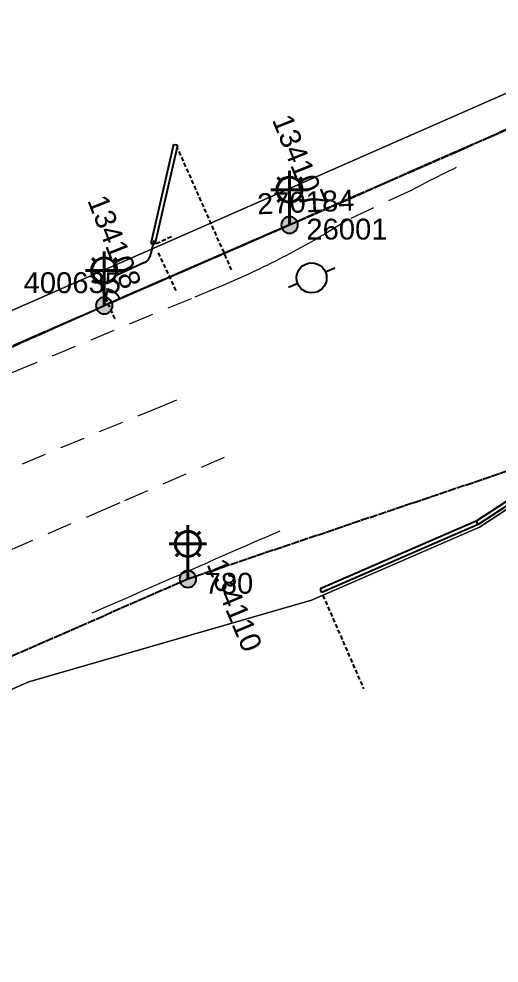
# Model space of a CAD drawing. Header units: metres. Extents: x 309024 to 312074, y 6251331 to 6253790.
# Drawn here: x 310248.1 to 310305.5, y 6252871.7 to 6252984.9 of the extents above; entities that cross this region are included whole.
import ezdxf
from ezdxf.enums import TextEntityAlignment as Align

# ---------------------------------------------------------------- set-up
doc = ezdxf.new("R2010")
doc.units = ezdxf.units.M
for name, pattern in [('Cable Exist OH', [1, 1, 0]), ('Cable Exist UG', [8.2, 4, -1.2, 1.8, -1.2]), ('Dash', [5, 3, -2]), ('DASHED', [0.75, 0.5, -0.25])]:
    doc.linetypes.add(name, pattern=pattern)
doc.layers.get('0').update_dxf_attribs({"color": 6})
for name, color, linetype, lineweight in [('Cadastre Developer_SP_EXT', 9, 'Continuous', 5), ('Cadastre Land Parcels_SP_EXT', 9, 'Continuous', 5), ('Cadastre Roads_SP_EXT', 9, 'Continuous', 5)]:
    doc.layers.add(name, color=color, linetype=linetype, lineweight=lineweight)
for name, color, linetype in [('Duct_SP_EXT', 7, 'Continuous'), ('Equip_SP_HV_EXT', 7, 'Continuous'), ('Equip_SP_SL_EXT', 7, 'Continuous'), ('Mains_HV_EXT', 7, 'Continuous'), ('Mains_SL_EXT', 7, 'Continuous'), ('SupportsOH_SP_TR_HV_LV_SL_EXT', 7, 'Continuous'), ('Trench_SP_EXT', 7, 'Continuous')]:
    doc.layers.add(name, color=color, linetype=linetype)
doc.layers.add('UNKNOWN_FEATURES', color=1, linetype='DASHED', plot=False)
doc.layers.get('0').freeze()
doc.styles.add('iecARIAL', font='arial.ttf', dxfattribs={"height": 2})
doc.styles.add('POLE_LABEL', font='arial.ttf')
doc.styles.get("Standard").update_dxf_attribs({"font": 'arial.ttf'})

# ---------------------------------------------------------------- blocks, each defined once
blk = doc.blocks.new('SL_LANTERN_EXT')
at = {"lineweight": 40}
for p, q in [((-1.46, 5.68), (-1.06, 5.28)), ((0, 1.97), (0, 6.47)), ((1.46, 5.68), (1.06, 5.28)), ((-2.25, 4.22), (2.25, 4.22)), ((-1.46, 2.76), (-1.06, 3.16)), ((0, 0), (0, 2.72)), ((1.46, 2.76), (1.06, 3.16))]:
    blk.add_line(p, q, dxfattribs=at)
blk.add_circle((0, 4.22), 1.5, dxfattribs=at)
at = {"style": 'iecARIAL', "flags": 8}
blk.add_attdef('ASSET_NUM', (1.5, 1.5), '', height=2.5, dxfattribs=at)
for tag, p, height, flags in [('CONSTRUCTED_VOLTAGE', (0.98, -0.65), 0.2, 9), ('CONTROL_TYPE', (0.98, -0.85), 0.2, 9), ('LANTERN_PURPOSE', (0.98, -1.05), 0.2, 9), ('LANTERN_TYPE', (0.98, -1.25), 0.2, 9), ('LNUMBER', (2.18, -3.25), 2.5, 8), ('OPERATING_VOLTAGE', (0.98, -1.65), 0.2, 9), ('ORIENTATION', (0.98, -1.85), 0.2, 9), ('OWNED_BY', (0.98, -2.05), 0.2, 9), ('STATE', (0.98, -2.25), 0.2, 9), ('NO_PHASES', (0.98, -1.45), 0.2, 9), ('USAGE', (0.98, -2.45), 0.2, 9), ('CEXIST', (0.98, -2.65), 0.2, 9), ('CNEW', (0.98, -2.85), 0.2, 9), ('CNUMBER', (0.98, -3.05), 0.2, 9), ('CREMOVE', (0.98, -3.25), 0.2, 9), ('CREPLACE', (0.98, -3.45), 0.2, 9), ('LKINGHEIGHT', (0.98, -3.65), 0.2, 9), ('LBRACKET', (0.98, -3.85), 0.2, 9), ('LBRACKETVOCAB', (0.98, -4.05), 0.2, 9), ('LCATEGORY', (0.98, -4.25), 0.2, 9), ('LCHARGE1', (0.98, -4.45), 0.2, 9), ('LCHARGE1PERCENT', (0.98, -4.65), 0.2, 9), ('LCHARGE2', (0.98, -4.85), 0.2, 9), ('LCHARGE2PERCENT', (0.98, -5.05), 0.2, 9), ('LCHARGE3', (0.98, -5.25), 0.2, 9), ('LCHARGE3PERCENT', (0.98, -5.45), 0.2, 9), ('LEXIST', (0.98, -5.65), 0.2, 9), ('LLAMP', (0.98, -5.85), 0.2, 9), ('LLAMPVOCAB', (0.98, -6.05), 0.2, 9), ('LMAST', (0.98, -6.25), 0.2, 9), ('LMASTVOCAB', (0.98, -6.45), 0.2, 9), ('LNEW', (0.98, -6.65), 0.2, 9), ('LANTNUMBER', (0.98, -6.85), 0.2, 9), ('LOUTREACH', (0.98, -7.25), 0.2, 9), ('LOUTREACHVOCAB', (0.98, -7.45), 0.2, 9), ('LRATECODE', (0.98, -7.65), 0.2, 9), ('LREMOVE', (0.98, -7.85), 0.2, 9), ('LREPLACE', (0.98, -8.05), 0.2, 9), ('STREETNAME', (0.98, -9.25), 0.2, 9), ('LTYPE', (0.98, -8.25), 0.2, 9), ('LTYPEVOCAB', (0.98, -8.45), 0.2, 9), ('LEGEND', (0.98, -8.65), 0.2, 9), ('LOCATION', (0.98, -8.85), 0.2, 9), ('NOTES', (0.98, -9.05), 0.2, 9), ('SUBURB', (0.98, -9.45), 0.2, 1)]:
    blk.add_attdef(tag, p, '', height=height, dxfattribs=dict(flags=flags))
blk = doc.blocks.new('POLE_EXT')
blk.add_hatch(color=256).paths.add_polyline_path([(-1, 0, 1), (1, 0, 1)])
blk.add_lwpolyline([(-1, 0, 1), (1, 0, 1)], format="xyb", close=True)
for tag, height, flags, p in [('pNumber', 2.5, 8, (-17.84, 2.07)), ('OWNED_BY', 0.2, 9, (1.35, -0.4)), ('SPECIAL_USE', 0.2, 9, (1.35, -0.8)), ('STATE', 0.2, 9, (1.35, -1)), ('PARENT', 0.2, 9, (1.35, -0.6)), ('USAGE', 0.2, 9, (1.35, -1.2)), ('cLV', 0.2, 9, (1.35, -1.4)), ('hDepth', 0.2, 9, (1.35, -1.6)), ('hDia', 0.2, 9, (1.35, -1.8)), ('cHV', 0.2, 9, (1.35, -2)), ('LBRACKET', 0.2, 9, (1.35, -2.2)), ('cLinedev', 0.2, 9, (1.35, -3.4)), ('LExisting', 0.2, 9, (1.35, -2.4)), ('LANTNUMBER', 0.2, 9, (1.35, -2.6)), ('LOther', 0.2, 9, (1.35, -2.8)), ('LRemove', 0.2, 9, (1.35, -3)), ('LEGEND', 0.2, 9, (1.35, -3.2)), ('pExisting', 0.2, 9, (1.35, -3.8)), ('pFooting', 0.2, 9, (1.35, -4.4)), ('pNew', 0.2, 9, (1.35, -4.6)), ('LOCATION', 0.2, 9, (1.35, -3.6)), ('PFNUMBER', 0.2, 9, (1.35, -4)), ('NEWPFNUMBER', 0.2, 9, (1.35, -4.2)), ('pRelocate', 0.2, 9, (1.35, -5)), ('pRemove', 0.2, 9, (1.35, -5.2)), ('pReplace', 0.2, 9, (1.35, -5.4)), ('pStay', 0.2, 9, (1.35, -5.6)), ('pType', 0.2, 9, (1.35, -5.8)), ('cspan', 0.2, 9, (1.35, -6)), ('STREETNAME', 0.2, 9, (1.35, -6.2)), ('SUBURB', 0.2, 9, (1.35, -6.4)), ('NOTES', 0.2, 9, (1.35, -6.6)), ('MAINTAINED_BY', 0.2, 9, (1.36, -6.81)), ('OPERATED_BY', 0.2, 9, (1.36, -7.01))]:
    blk.add_attdef(tag, text='', height=height, dxfattribs=dict(flags=flags)).set_placement(p, align=Align.MIDDLE_LEFT)
at = {"style": 'POLE_LABEL'}
for tag, height, flags, p in [('ASSET_NUM', 2.5, 8, (2, 2)), ('STRUCTURE_PLANT_NUMBER', 0.2, 9, (1.35, 0.03)), ('STREET_CODE', 0.2, 9, (1.35, -0.2))]:
    blk.add_attdef(tag, text='', height=height, dxfattribs=dict(at, flags=flags)).set_placement(p, align=Align.MIDDLE_LEFT)
at = {"flags": 1}
blk.add_attdef('Z', (1.35, -7.33), '', height=0.2, dxfattribs=at)
blk = doc.blocks.new('HV_ABS_OPEN_EXT')
for p, q in [((-3, 6.87), (-1.8, 6.87)), ((1.8, 6.87), (3, 6.87))]:
    blk.add_line(p, q)
blk.add_circle((0, 6.87), 1.8)
for tag, height, flags, p in [('ASSET_NUM', 2.5, 8, (2, 2)), ('STREET_CODE', 0.2, 9, (1.5, 0)), ('ACTUAL_STATUS', 0.2, 9, (1.5, -0.2)), ('CONSTRUCTED_VOLTAGE', 0.2, 9, (1.5, -0.4)), ('OPERATING_VOLTAGE', 0.2, 9, (1.5, -0.8)), ('ORIENTATION', 0.2, 9, (1.5, -1)), ('OWNED_BY', 0.2, 9, (1.5, -1.2)), ('NO_PHASES', 0.2, 9, (1.5, -0.6)), ('STATE', 0.2, 9, (1.5, -1.4)), ('SWITCH_TYPE', 0.2, 9, (1.5, -1.6)), ('USAGE', 0.2, 9, (1.5, -1.8)), ('LEGEND', 0.2, 9, (1.5, -2)), ('LOCATION', 0.2, 9, (1.5, -2.2)), ('STREETNAME', 0.2, 9, (1.5, -2.4)), ('SUBURB', 0.2, 9, (1.5, -2.6)), ('OPERATED_BY', 0.2, 9, (1.5, -3.2)), ('NOTES', 0.2, 9, (1.5, -2.8)), ('MAINTAINED_BY', 0.2, 9, (1.5, -3)), ('LABEL_ALIGNMENT', 0.2, 9, (1.5, -3.4)), ('Z', 0.2, 1, (1.5, -3.6))]:
    blk.add_attdef(tag, text='', height=height, dxfattribs=dict(flags=flags)).set_placement(p, align=Align.MIDDLE_LEFT)

msp = doc.modelspace()

# ---------------------------------------------------------------- linework, layer by layer
at = {"layer": 'Cadastre Developer_SP_EXT', "linetype": 'Dash'}
for points in [[(310300.42, 6252967.07), (310299.97, 6252966.85), (310299.51, 6252966.63), (310299.06, 6252966.42), (310298.61, 6252966.19), (310298.16, 6252965.97), (310297.71, 6252965.74), (310297.26, 6252965.52), (310296.82, 6252965.29), (310296.37, 6252965.05), (310295.93, 6252964.82), (310295.48, 6252964.58), (310295.04, 6252964.34), (310287.34, 6252960.76), (310286.92, 6252960.49), (310286.5, 6252960.22), (310286.08, 6252959.96), (310285.65, 6252959.7), (310285.23, 6252959.44), (310284.8, 6252959.19), (310284.37, 6252958.93), (310283.94, 6252958.68), (310283.51, 6252958.43), (310283.08, 6252958.18), (310282.65, 6252957.94), (310282.21, 6252957.7), (310281.78, 6252957.45), (310281.34, 6252957.22), (310280.9, 6252956.98), (310280.47, 6252956.74), (310280.03, 6252956.51), (310279.58, 6252956.28), (310279.14, 6252956.05), (310278.7, 6252955.83), (310278.25, 6252955.61), (310277.81, 6252955.38), (310277.36, 6252955.17), (310276.91, 6252954.95), (310276.46, 6252954.73), (310276.01, 6252954.52), (310275.56, 6252954.31), (310275.11, 6252954.1), (310274.66, 6252953.9), (310274.2, 6252953.7), (310273.75, 6252953.49), (310273.29, 6252953.3), (310272.84, 6252953.1), (310272.38, 6252952.91), (310271.88, 6252952.7), (310268.67, 6252951.36), (310264.05, 6252949.45), (310259.43, 6252947.53), (310254.81, 6252945.62), (310250.19, 6252943.71), (310248.47, 6252943.01), (310245.56, 6252941.81)], [(310215.73, 6252917.88), (310216.2, 6252918.08), (310220.81, 6252920.02), (310225.42, 6252921.95), (310230.03, 6252923.88), (310234.65, 6252925.81), (310239.26, 6252927.74), (310239.85, 6252927.99), (310243.88, 6252929.67), (310248.49, 6252931.59), (310253.11, 6252933.51), (310257.73, 6252935.43), (310262.34, 6252937.34), (310264.96, 6252938.42), (310266.96, 6252939.25)], [(310243.42, 6252919.71), (310246.97, 6252921.24), (310251.56, 6252923.22), (310256.15, 6252925.2), (310257.44, 6252925.76), (310260.74, 6252927.19), (310265.33, 6252929.18), (310269.92, 6252931.17), (310274.5, 6252933.16)], [(310279.29, 6252923.5), (310278.85, 6252923.31), (310278.4, 6252923.11), (310277.95, 6252922.92), (310277.5, 6252922.72), (310277.05, 6252922.53), (310276.6, 6252922.33), (310276.15, 6252922.13), (310275.43, 6252921.82), (310275.25, 6252921.74), (310274.33, 6252921.34), (310273.4, 6252920.93), (310272.48, 6252920.53), (310271.56, 6252920.13), (310270.64, 6252919.72), (310269.71, 6252919.32), (310268.79, 6252918.92), (310267.87, 6252918.51), (310266.95, 6252918.11), (310266.02, 6252917.71), (310265.1, 6252917.31), (310264.18, 6252916.9), (310263.26, 6252916.5), (310262.33, 6252916.1), (310261.41, 6252915.69), (310260.49, 6252915.29), (310259.56, 6252914.89), (310258.64, 6252914.48), (310258.49, 6252914.42), (310257.72, 6252914.08), (310257.26, 6252913.88), (310256.8, 6252913.68)]]:
    msp.add_lwpolyline(points, dxfattribs=at)
at = {"layer": 'Cadastre Land Parcels_SP_EXT', "linetype": 'Continuous'}
msp.add_lwpolyline([(310321.22, 6253195.12), (310127.77, 6253222.78), (310033.64, 6253236.2), (309998.79, 6253087.79), (309991.55, 6253058), (309990.21, 6253052.2), (310006.46, 6253014.79), (310006.71, 6253014.24), (310032.02, 6252955.1), (310069.3, 6252871.74), (310328.08, 6252985.49), (310334.52, 6252996), (310321.22, 6253195.12)], close=True, dxfattribs=at)
msp.add_lwpolyline([(310325.8, 6252938.76), (310303.22, 6252923.98), (310283.1, 6252915.22), (310249.24, 6252905.46), (310190.09, 6252879.51)], dxfattribs=at)
at = {"layer": 'Cadastre Roads_SP_EXT', "linetype": 'Continuous'}
for points in [[(310328.08, 6252985.49), (310069.3, 6252871.74)], [(310190.09, 6252879.51), (310249.24, 6252905.46), (310283.1, 6252915.22), (310303.22, 6252923.98), (310325.8, 6252938.76)]]:
    msp.add_lwpolyline(points, dxfattribs=at)
at = {"layer": 'Duct_SP_EXT'}
for p, q in [((310266.57, 6252969.83), (310263.87, 6252957.98)), ((310267.04, 6252969.72), (310264.34, 6252957.88)), ((310266.57, 6252969.83), (310266.81, 6252969.78)), ((310267.04, 6252969.72), (310266.81, 6252969.78)), ((310263.87, 6252957.98), (310264.11, 6252957.93)), ((310264.34, 6252957.88), (310264.11, 6252957.93)), ((310325.49, 6252939.56), (310302.82, 6252924.72)), ((310325.67, 6252939.1), (310303.05, 6252924.29)), ((310302.82, 6252924.72), (310284.12, 6252916.58)), ((310302.82, 6252924.72), (310302.93, 6252924.51)), ((310303.05, 6252924.29), (310284.31, 6252916.14)), ((310303.05, 6252924.29), (310302.93, 6252924.51)), ((310284.12, 6252916.58), (310284.22, 6252916.36)), ((310284.31, 6252916.14), (310284.22, 6252916.36))]:
    msp.add_line(p, q, dxfattribs=at)
at = {"layer": 'Mains_HV_EXT', "linetype": 'Cable Exist OH'}
for points in [[(310357.8, 6252994.52), (310329.69, 6252981.84), (310280.47, 6252960.2)], [(310280.47, 6252960.2), (310258.28, 6252950.53)], [(310221.18, 6252934.23), (310258.28, 6252950.53)]]:
    msp.add_lwpolyline(points, dxfattribs=at)
at = {"layer": 'Mains_HV_EXT', "linetype": 'Cable Exist UG'}
msp.add_lwpolyline([(310258.28, 6252950.53), (310258.69, 6252952.49)], dxfattribs=at)
at = {"layer": 'Mains_HV_EXT', "linetype": 'Continuous'}
msp.add_lwpolyline([(310260.15, 6252951.35, 0.243246), (310258.69, 6252952.49)], format="xyb", dxfattribs=at)
at = {"layer": 'Mains_SL_EXT', "linetype": 'Cable Exist OH'}
for points in [[(310280.47, 6252960.2), (310329.69, 6252981.84)], [(310258.28, 6252950.53), (310280.47, 6252960.2)], [(310221.22, 6252934), (310258.28, 6252950.53)], [(310312.89, 6252932.83), (310268.29, 6252917.76)], [(310268.29, 6252917.76), (310230.85, 6252901.32)]]:
    msp.add_lwpolyline(points, dxfattribs=at)
at = {"layer": 'Trench_SP_EXT', "linetype": 'Cable Exist UG'}
msp.add_lwpolyline([(310264.2, 6252958.34), (310263.86, 6252956.77), (310263.86, 6252956.77, -0.256786), (310263.11, 6252955.69), (310263.11, 6252955.69), (310257.92, 6252953.33)], format="xyb", dxfattribs=at)
at = {"layer": 'UNKNOWN_FEATURES'}
for points in [[(310273.53, 6252954.82), (310267.12, 6252969.3)], [(310266.32, 6252958.77), (310264.45, 6252957.9)], [(310266.88, 6252952.33), (310264.7, 6252957.04)], [(310259.57, 6252948.96), (310257.97, 6252952.53)], [(310284.46, 6252915.81), (310289.32, 6252904.63)]]:
    msp.add_lwpolyline(points, dxfattribs=at)

# ---------------------------------------------------------------- block references
at = {"layer": 'Equip_SP_HV_EXT'}
ref = msp.add_blockref('HV_ABS_OPEN_EXT', (310280.47, 6252960.2), dxfattribs=dict(at, rotation=202.555754276706))
ref.add_attrib('ASSET_NUM', '26001', dxfattribs={"layer": '0', "height": 2.5}).set_placement((310282.48, 6252960.95), align=Align.TOP_LEFT)
at = {"layer": 'Equip_SP_SL_EXT'}
ref = msp.add_blockref('SL_LANTERN_EXT', (310280.47, 6252960.2), dxfattribs=at)
ref.add_attrib('ASSET_NUM', '134107', dxfattribs={"layer": '0', "height": 2.5, "rotation": 291.8184, "style": 'iecARIAL'}).set_placement((310281.97, 6252961.71), align=Align.BOTTOM_RIGHT)
ref = msp.add_blockref('SL_LANTERN_EXT', (310258.28, 6252950.53), dxfattribs=at)
ref.add_attrib('ASSET_NUM', '134108', dxfattribs={"layer": '0', "height": 2.5, "rotation": 291.4194, "style": 'iecARIAL'}).set_placement((310259.78, 6252952.03), align=Align.BOTTOM_RIGHT)
ref = msp.add_blockref('SL_LANTERN_EXT', (310268.29, 6252917.76), dxfattribs=at)
ref.add_attrib('ASSET_NUM', '134110', dxfattribs={"layer": '0', "height": 2.5, "rotation": 292.6793, "style": 'iecARIAL'}).set_placement((310269.8, 6252919.26), align=Align.BOTTOM_LEFT)
at = {"layer": 'SupportsOH_SP_TR_HV_LV_SL_EXT'}
ref = msp.add_blockref('POLE_EXT', (310280.47, 6252960.2), dxfattribs=at)
ref.add_attrib('ASSET_NUM', '270184', dxfattribs={"layer": '0', "height": 2.5, "rotation": 2.3021, "style": 'POLE_LABEL'}).set_placement((310282.48, 6252960.95), align=Align.BOTTOM_CENTER)
ref = msp.add_blockref('POLE_EXT', (310258.28, 6252950.53), dxfattribs=at)
ref.add_attrib('ASSET_NUM', '400635', dxfattribs={"layer": '0', "height": 2.5, "style": 'POLE_LABEL'}).set_placement((310260.28, 6252951.28), align=Align.BOTTOM_RIGHT)
ref = msp.add_blockref('POLE_EXT', (310268.29, 6252917.76), dxfattribs=at)
ref.add_attrib('ASSET_NUM', '780', dxfattribs={"layer": '0', "height": 2.5, "rotation": 0.0051, "style": 'POLE_LABEL'}).set_placement((310270.29, 6252918.51), align=Align.TOP_LEFT)

doc.saveas('drawing.dxf')
